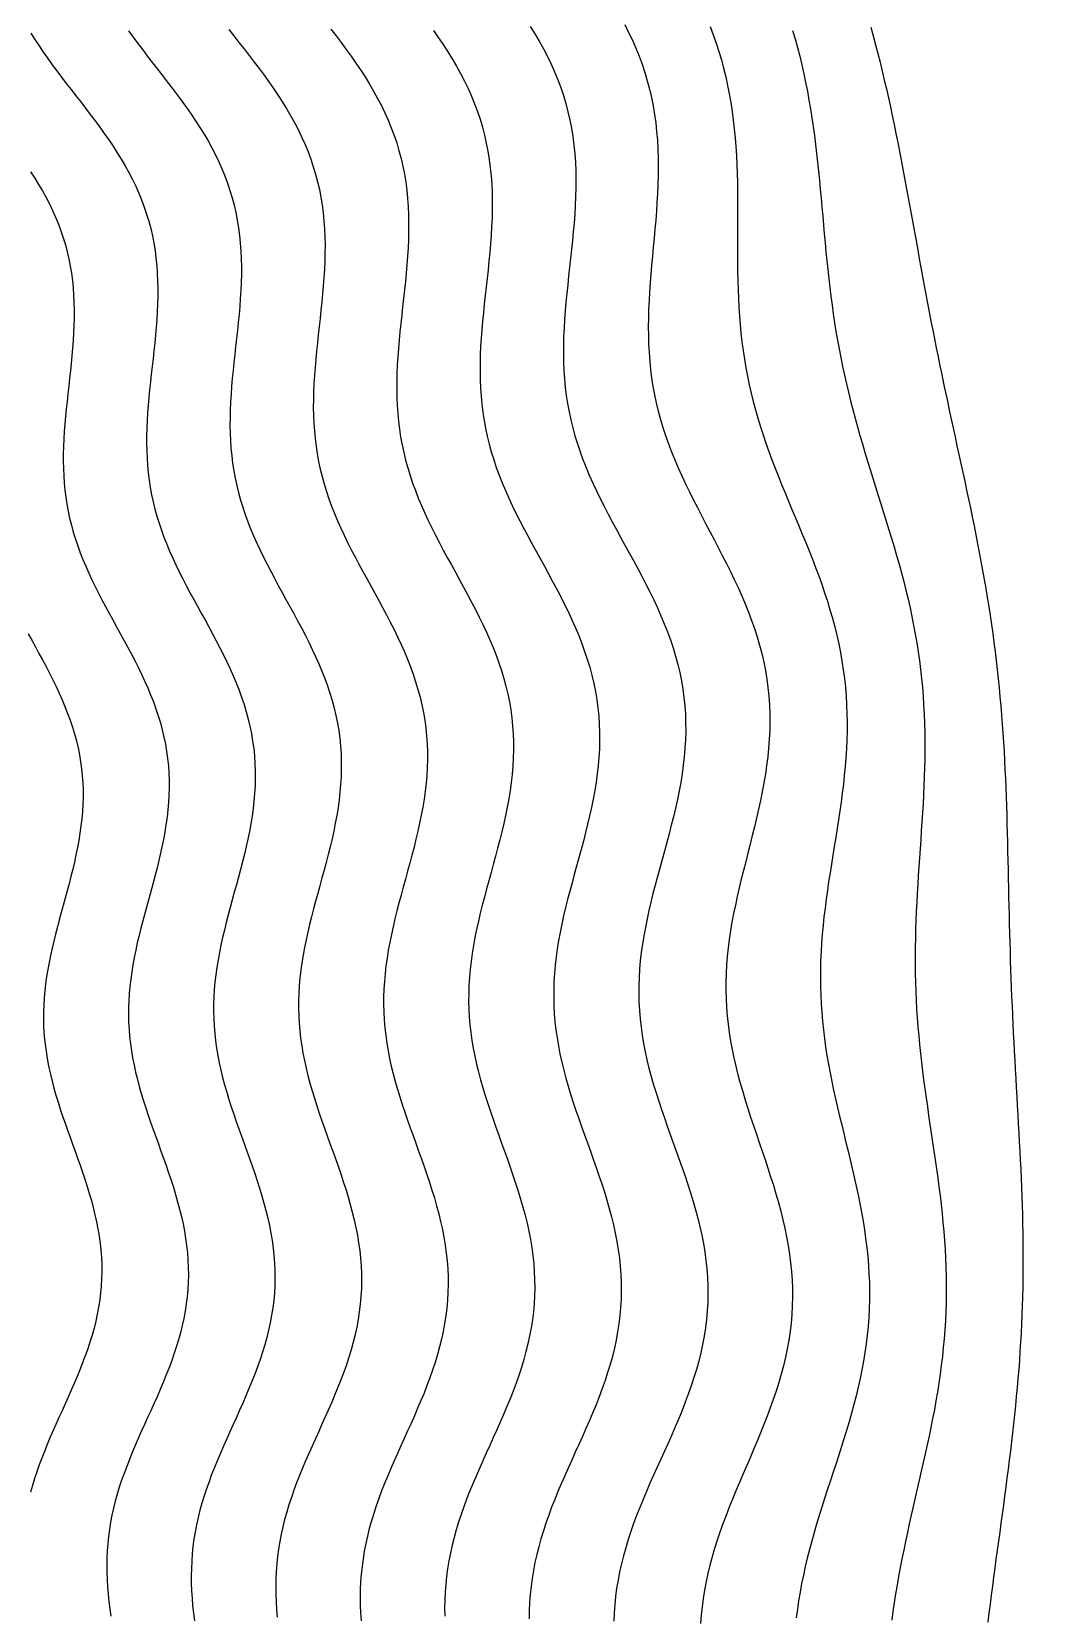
# Model space of a CAD drawing. Header units: millimetres. Extents: x -17.8 to 17.8, y -17.8 to 17.8.
# Drawn here: x 11.85 to 15.58, y -1.73 to 4.17 of the extents above; entities that cross this region are included whole.
import ezdxf

# ---------------------------------------------------------------- set-up
doc = ezdxf.new("R2010")
doc.units = ezdxf.units.MM
doc.layers.add('DOKU', color=8, linetype='Continuous')
doc.layers.add('KESIM', color=1, linetype='Continuous')

msp = doc.modelspace()

# ---------------------------------------------------------------- linework, layer by layer
at = {"layer": 'DOKU'}
for points in [[(13.7062, 4.1904), (13.7232, 4.1629), (13.7395, 4.1351), (13.755, 4.1071), (13.7697, 4.0788), (13.7835, 4.0502), (13.7964, 4.0213), (13.8084, 3.9921), (13.8194, 3.9626), (13.8294, 3.9329), (13.8384, 3.9028), (13.8464, 3.8725), (13.8534, 3.8419), (13.8595, 3.811), (13.8645, 3.7799), (13.8686, 3.7485), (13.8717, 3.7169), (13.874, 3.6851), (13.8754, 3.6531), (13.876, 3.6209), (13.8759, 3.5886), (13.8751, 3.5561), (13.8737, 3.5235), (13.8717, 3.4908), (13.8693, 3.458), (13.8664, 3.4252), (13.8633, 3.3923), (13.8598, 3.3595), (13.8563, 3.3266), (13.8526, 3.2938), (13.849, 3.261), (13.8454, 3.2283), (13.842, 3.1957), (13.8389, 3.1632), (13.8361, 3.1308), (13.8337, 3.0985), (13.8317, 3.0664), (13.8303, 3.0345), (13.8295, 3.0027), (13.8294, 2.9711), (13.83, 2.9396), (13.8313, 2.9084), (13.8334, 2.8774), (13.8364, 2.8465), (13.8402, 2.8158), (13.8448, 2.7853), (13.8504, 2.755), (13.8569, 2.7249), (13.8642, 2.6949), (13.8724, 2.6651), (13.8815, 2.6355), (13.8914, 2.606), (13.9022, 2.5766), (13.9137, 2.5474), (13.9259, 2.5182), (13.9388, 2.4892), (13.9523, 2.4602), (13.9664, 2.4312), (13.981, 2.4024), (13.996, 2.3735), (14.0113, 2.3447), (14.0269, 2.3159), (14.0427, 2.287), (14.0586, 2.2581), (14.0746, 2.2292), (14.0904, 2.2002), (14.1062, 2.1711), (14.1217, 2.142), (14.1369, 2.1128), (14.1517, 2.0834), (14.166, 2.054), (14.1798, 2.0244), (14.193, 1.9947), (14.2054, 1.9649), (14.2172, 1.9349), (14.2281, 1.9048), (14.2382, 1.8745), (14.2474, 1.8441), (14.2556, 1.8135), (14.2629, 1.7829), (14.2691, 1.752), (14.2744, 1.7211), (14.2786, 1.69), (14.2818, 1.6588), (14.2839, 1.6274), (14.285, 1.596), (14.2851, 1.5645), (14.2842, 1.5328), (14.2824, 1.5011), (14.2797, 1.4694), (14.2761, 1.4375), (14.2716, 1.4056), (14.2665, 1.3737), (14.2606, 1.3417), (14.2541, 1.3098), (14.247, 1.2778), (14.2395, 1.2458), (14.2315, 1.2138), (14.2233, 1.1819), (14.2147, 1.1499), (14.2061, 1.118), (14.1973, 1.0862), (14.1886, 1.0544), (14.18, 1.0227), (14.1715, 0.991), (14.1633, 0.9594), (14.1555, 0.9278), (14.1481, 0.8963), (14.1411, 0.8649), (14.1348, 0.8336), (14.129, 0.8023), (14.1239, 0.7711), (14.1196, 0.74), (14.116, 0.7089), (14.1132, 0.6779), (14.1113, 0.647), (14.1103, 0.6161), (14.1101, 0.5852), (14.1109, 0.5544), (14.1125, 0.5236), (14.1151, 0.4929), (14.1186, 0.4622), (14.1229, 0.4315), (14.1281, 0.4008), (14.1341, 0.3701), (14.1409, 0.3394), (14.1484, 0.3087), (14.1566, 0.278), (14.1654, 0.2473), (14.1748, 0.2165), (14.1847, 0.1857), (14.195, 0.1548), (14.2056, 0.124), (14.2165, 0.093), (14.2276, 0.0621), (14.2388, 0.0311), (14.25, 0), (14.2611, -0.0311), (14.2721, -0.0623), (14.2829, -0.0935), (14.2933, -0.1247), (14.3033, -0.156), (14.3129, -0.1874), (14.3219, -0.2187), (14.3303, -0.2501), (14.3379, -0.2816), (14.3448, -0.313), (14.3509, -0.3445), (14.3561, -0.3759), (14.3605, -0.4074), (14.3638, -0.4389), (14.3662, -0.4703), (14.3675, -0.5017), (14.3679, -0.5331), (14.3672, -0.5645), (14.3654, -0.5958), (14.3626, -0.6271), (14.3588, -0.6583), (14.354, -0.6895), (14.3482, -0.7206), (14.3414, -0.7516), (14.3337, -0.7826), (14.3252, -0.8134), (14.3158, -0.8442), (14.3057, -0.875), (14.2949, -0.9056), (14.2835, -0.9362), (14.2715, -0.9667), (14.259, -0.9971), (14.2462, -1.0274), (14.233, -1.0577), (14.2196, -1.0879), (14.2061, -1.118), (14.1925, -1.1481), (14.1789, -1.1782), (14.1654, -1.2082), (14.1521, -1.2381), (14.139, -1.2681), (14.1264, -1.298), (14.1141, -1.328), (14.1023, -1.3579), (14.0911, -1.3879), (14.0806, -1.4178), (14.0706, -1.4479), (14.0615, -1.4779), (14.0531, -1.508), (14.0455, -1.5382), (14.0388, -1.5685), (14.0329, -1.5988), (14.0279, -1.6293), (14.0239, -1.6598), (14.0207, -1.6905), (14.0184, -1.7212), (14.017, -1.7521)], [(14.0579, 4.1975), (14.0725, 4.1685), (14.0864, 4.1392), (14.0993, 4.1096), (14.1114, 4.0797), (14.1225, 4.0496), (14.1326, 4.0191), (14.1418, 3.9884), (14.15, 3.9574), (14.1573, 3.9262), (14.1636, 3.8946), (14.1689, 3.8629), (14.1733, 3.8309), (14.1768, 3.7987), (14.1795, 3.7662), (14.1813, 3.7336), (14.1824, 3.7008), (14.1828, 3.6679), (14.1824, 3.6348), (14.1815, 3.6017), (14.1801, 3.5684), (14.1782, 3.535), (14.1759, 3.5016), (14.1733, 3.4682), (14.1704, 3.4347), (14.1674, 3.4013), (14.1643, 3.3679), (14.1613, 3.3345), (14.1583, 3.3012), (14.1554, 3.268), (14.1528, 3.2349), (14.1505, 3.2019), (14.1486, 3.1691), (14.1471, 3.1363), (14.1462, 3.1038), (14.1458, 3.0714), (14.1461, 3.0391), (14.147, 3.007), (14.1487, 2.9751), (14.1511, 2.9434), (14.1543, 2.9119), (14.1583, 2.8805), (14.1632, 2.8494), (14.1689, 2.8184), (14.1755, 2.7875), (14.1829, 2.7569), (14.1912, 2.7264), (14.2003, 2.696), (14.2102, 2.6658), (14.2209, 2.6357), (14.2323, 2.6057), (14.2444, 2.5758), (14.2571, 2.546), (14.2705, 2.5163), (14.2844, 2.4866), (14.2987, 2.457), (14.3135, 2.4274), (14.3285, 2.3978), (14.3439, 2.3682), (14.3594, 2.3386), (14.375, 2.3089), (14.3906, 2.2793), (14.4062, 2.2495), (14.4216, 2.2197), (14.4368, 2.1898), (14.4517, 2.1598), (14.4663, 2.1297), (14.4803, 2.0995), (14.4939, 2.0692), (14.5068, 2.0388), (14.5191, 2.0082), (14.5306, 1.9775), (14.5414, 1.9467), (14.5514, 1.9157), (14.5605, 1.8846), (14.5686, 1.8534), (14.5758, 1.822), (14.5821, 1.7905), (14.5874, 1.7588), (14.5916, 1.727), (14.5949, 1.6951), (14.5972, 1.6631), (14.5984, 1.631), (14.5987, 1.5988), (14.5981, 1.5665), (14.5965, 1.5342), (14.5941, 1.5017), (14.5908, 1.4692), (14.5867, 1.4367), (14.5819, 1.4041), (14.5764, 1.3715), (14.5704, 1.3388), (14.5637, 1.3062), (14.5566, 1.2735), (14.5491, 1.2409), (14.5413, 1.2083), (14.5333, 1.1757), (14.5251, 1.1431), (14.5168, 1.1106), (14.5086, 1.0782), (14.5004, 1.0458), (14.4924, 1.0134), (14.4846, 0.9811), (14.4772, 0.9489), (14.4702, 0.9167), (14.4636, 0.8846), (14.4576, 0.8526), (14.4521, 0.8207), (14.4473, 0.7888), (14.4432, 0.7569), (14.4399, 0.7252), (14.4373, 0.6935), (14.4356, 0.6618), (14.4346, 0.6302), (14.4346, 0.5987), (14.4354, 0.5672), (14.4371, 0.5357), (14.4396, 0.5042), (14.443, 0.4728), (14.4472, 0.4414), (14.4523, 0.41), (14.4581, 0.3786), (14.4647, 0.3472), (14.472, 0.3158), (14.4799, 0.2843), (14.4884, 0.2529), (14.4975, 0.2214), (14.507, 0.1899), (14.517, 0.1584), (14.5272, 0.1268), (14.5377, 0.0952), (14.5484, 0.0635), (14.5592, 0.0318), (14.57, 0), (14.5807, -0.0318), (14.5913, -0.0637), (14.6016, -0.0956), (14.6117, -0.1275), (14.6213, -0.1595), (14.6305, -0.1915), (14.6391, -0.2236), (14.6471, -0.2557), (14.6545, -0.2878), (14.6611, -0.3199), (14.6669, -0.352), (14.6719, -0.3842), (14.676, -0.4163), (14.6792, -0.4485), (14.6814, -0.4806), (14.6827, -0.5127), (14.6829, -0.5448), (14.6822, -0.5769), (14.6804, -0.6089), (14.6776, -0.6408), (14.6739, -0.6728), (14.6691, -0.7046), (14.6634, -0.7364), (14.6568, -0.7681), (14.6493, -0.7998), (14.641, -0.8314), (14.6319, -0.8629), (14.622, -0.8943), (14.6115, -0.9257), (14.6004, -0.957), (14.5888, -0.9882), (14.5766, -1.0193), (14.5641, -1.0504), (14.5513, -1.0813), (14.5383, -1.1123), (14.5251, -1.1431), (14.5118, -1.174), (14.4986, -1.2047), (14.4854, -1.2355), (14.4725, -1.2662), (14.4598, -1.2969), (14.4474, -1.3275), (14.4354, -1.3582), (14.4239, -1.3889), (14.4129, -1.4196), (14.4026, -1.4503), (14.3929, -1.481), (14.3838, -1.5118), (14.3756, -1.5426), (14.3681, -1.5736), (14.3614, -1.6045), (14.3555, -1.6356), (14.3505, -1.6668), (14.3464, -1.698), (14.3431, -1.7294), (14.3407, -1.7608)], [(14.3767, 4.1904), (14.3881, 4.1597), (14.3988, 4.1288), (14.4088, 4.0977), (14.418, 4.0663), (14.4265, 4.0347), (14.4343, 4.003), (14.4414, 3.971), (14.4477, 3.9389), (14.4533, 3.9066), (14.4583, 3.8741), (14.4626, 3.8415), (14.4663, 3.8087), (14.4694, 3.7757), (14.472, 3.7427), (14.4741, 3.7096), (14.4757, 3.6764), (14.4769, 3.6431), (14.4777, 3.6097), (14.4783, 3.5763), (14.4785, 3.5429), (14.4786, 3.5094), (14.4786, 3.476), (14.4785, 3.4426), (14.4783, 3.4092), (14.4782, 3.3758), (14.4782, 3.3426), (14.4784, 3.3093), (14.4787, 3.2762), (14.4794, 3.2432), (14.4803, 3.2102), (14.4816, 3.1774), (14.4833, 3.1446), (14.4854, 3.112), (14.488, 3.0795), (14.4911, 3.0472), (14.4948, 3.0149), (14.499, 2.9828), (14.5038, 2.9508), (14.5092, 2.919), (14.5152, 2.8872), (14.5218, 2.8556), (14.529, 2.8241), (14.5368, 2.7928), (14.5452, 2.7615), (14.5541, 2.7303), (14.5636, 2.6992), (14.5737, 2.6682), (14.5842, 2.6372), (14.5951, 2.6064), (14.6065, 2.5755), (14.6183, 2.5447), (14.6304, 2.514), (14.6427, 2.4832), (14.6553, 2.4525), (14.668, 2.4217), (14.6809, 2.3909), (14.6938, 2.3601), (14.7067, 2.3293), (14.7195, 2.2984), (14.7322, 2.2675), (14.7448, 2.2365), (14.757, 2.2055), (14.769, 2.1743), (14.7807, 2.1431), (14.7919, 2.1118), (14.8027, 2.0804), (14.8129, 2.0489), (14.8227, 2.0173), (14.8318, 1.9856), (14.8403, 1.9538), (14.8481, 1.9218), (14.8553, 1.8898), (14.8617, 1.8577), (14.8674, 1.8255), (14.8724, 1.7932), (14.8766, 1.7608), (14.8801, 1.7283), (14.8828, 1.6957), (14.8848, 1.663), (14.886, 1.6303), (14.8865, 1.5975), (14.8863, 1.5646), (14.8855, 1.5317), (14.884, 1.4987), (14.882, 1.4657), (14.8793, 1.4327), (14.8762, 1.3997), (14.8726, 1.3666), (14.8685, 1.3335), (14.8642, 1.3004), (14.8595, 1.2674), (14.8545, 1.2343), (14.8494, 1.2013), (14.8441, 1.1683), (14.8388, 1.1353), (14.8334, 1.1023), (14.8281, 1.0694), (14.8229, 1.0365), (14.8178, 1.0037), (14.813, 0.9709), (14.8084, 0.9382), (14.8042, 0.9055), (14.8003, 0.8728), (14.7969, 0.8402), (14.7939, 0.8077), (14.7914, 0.7752), (14.7894, 0.7427), (14.7879, 0.7103), (14.7871, 0.6779), (14.7868, 0.6456), (14.7872, 0.6133), (14.7881, 0.581), (14.7897, 0.5488), (14.7919, 0.5165), (14.7947, 0.4843), (14.7981, 0.4521), (14.8021, 0.4199), (14.8066, 0.3877), (14.8116, 0.3555), (14.8172, 0.3233), (14.8232, 0.2911), (14.8296, 0.2589), (14.8364, 0.2266), (14.8435, 0.1943), (14.8509, 0.162), (14.8585, 0.1297), (14.8663, 0.0973), (14.8742, 0.0649), (14.8821, 0.0325), (14.89, 0), (14.8978, -0.0325), (14.9056, -0.065), (14.9131, -0.0976), (14.9204, -0.1302), (14.9273, -0.1628), (14.9339, -0.1955), (14.9401, -0.2282), (14.9459, -0.2609), (14.9511, -0.2936), (14.9557, -0.3263), (14.9598, -0.3591), (14.9632, -0.3918), (14.966, -0.4246), (14.968, -0.4573), (14.9694, -0.49), (14.97, -0.5228), (14.9698, -0.5555), (14.9689, -0.5881), (14.9672, -0.6208), (14.9648, -0.6534), (14.9617, -0.6859), (14.9578, -0.7185), (14.9531, -0.751), (14.9478, -0.7834), (14.9418, -0.8158), (14.9352, -0.8481), (14.928, -0.8804), (14.9203, -0.9126), (14.912, -0.9447), (14.9033, -0.9768), (14.8941, -1.0088), (14.8846, -1.0408), (14.8748, -1.0728), (14.8647, -1.1046), (14.8545, -1.1365), (14.8441, -1.1683), (14.8337, -1.2), (14.8232, -1.2317), (14.8128, -1.2634), (14.8025, -1.2951), (14.7924, -1.3267), (14.7825, -1.3583), (14.7729, -1.3899), (14.7636, -1.4216), (14.7546, -1.4532), (14.7461, -1.4849), (14.7381, -1.5165), (14.7305, -1.5482), (14.7235, -1.58), (14.717, -1.6118), (14.7111, -1.6436), (14.7058, -1.6755), (14.7011, -1.7075), (14.697, -1.7395)], [(11.8456, 4.1657), (11.8604, 4.1418), (11.8757, 4.1181), (11.8916, 4.0946), (11.908, 4.0712), (11.9248, 4.0479), (11.9419, 4.0247), (11.9594, 4.0015), (11.9771, 3.9784), (11.9949, 3.9553), (12.0129, 3.9322), (12.0309, 3.9091), (12.0488, 3.8859), (12.0666, 3.8626), (12.0843, 3.8392), (12.1017, 3.8156), (12.1187, 3.792), (12.1354, 3.7681), (12.1516, 3.7441), (12.1672, 3.7199), (12.1823, 3.6955), (12.1968, 3.6708), (12.2106, 3.6459), (12.2236, 3.6208), (12.2359, 3.5954), (12.2473, 3.5698), (12.258, 3.5439), (12.2677, 3.5177), (12.2766, 3.4913), (12.2846, 3.4646), (12.2917, 3.4377), (12.298, 3.4105), (12.3033, 3.3831), (12.3078, 3.3555), (12.3114, 3.3276), (12.3142, 3.2996), (12.3162, 3.2713), (12.3175, 3.2429), (12.318, 3.2143), (12.3179, 3.1856), (12.3172, 3.1568), (12.3159, 3.1279), (12.3142, 3.0988), (12.312, 3.0697), (12.3095, 3.0406), (12.3067, 3.0114), (12.3037, 2.9822), (12.3005, 2.9531), (12.2972, 2.9239), (12.294, 2.8949), (12.2908, 2.8658), (12.2878, 2.8369), (12.2851, 2.808), (12.2826, 2.7793), (12.2804, 2.7506), (12.2787, 2.7221), (12.2775, 2.6938), (12.2767, 2.6655), (12.2766, 2.6375), (12.2771, 2.6096), (12.2783, 2.5818), (12.2802, 2.5543), (12.2828, 2.5269), (12.2862, 2.4997), (12.2903, 2.4726), (12.2953, 2.4457), (12.301, 2.4189), (12.3075, 2.3923), (12.3148, 2.3659), (12.3229, 2.3396), (12.3317, 2.3134), (12.3412, 2.2873), (12.3514, 2.2613), (12.3623, 2.2355), (12.3737, 2.2097), (12.3857, 2.1839), (12.3982, 2.1583), (12.4112, 2.1326), (12.4245, 2.107), (12.4381, 2.0814), (12.452, 2.0558), (12.466, 2.0302), (12.4801, 2.0046), (12.4943, 1.9789), (12.5083, 1.9532), (12.5223, 1.9274), (12.5361, 1.9015), (12.5496, 1.8755), (12.5627, 1.8495), (12.5754, 1.8233), (12.5877, 1.7971), (12.5994, 1.7707), (12.6104, 1.7442), (12.6209, 1.7176), (12.6306, 1.6909), (12.6395, 1.664), (12.6477, 1.637), (12.655, 1.6099), (12.6614, 1.5827), (12.667, 1.5553), (12.6716, 1.5278), (12.6754, 1.5002), (12.6782, 1.4725), (12.6801, 1.4447), (12.6811, 1.4168), (12.6812, 1.3888), (12.6804, 1.3607), (12.6788, 1.3326), (12.6763, 1.3044), (12.6731, 1.2761), (12.6692, 1.2478), (12.6646, 1.2195), (12.6594, 1.1911), (12.6536, 1.1627), (12.6474, 1.1343), (12.6407, 1.1059), (12.6336, 1.0775), (12.6263, 1.0492), (12.6187, 1.0208), (12.611, 0.9925), (12.6032, 0.9642), (12.5955, 0.936), (12.5878, 0.9078), (12.5803, 0.8797), (12.5731, 0.8516), (12.5661, 0.8236), (12.5595, 0.7957), (12.5534, 0.7678), (12.5477, 0.74), (12.5426, 0.7122), (12.5381, 0.6845), (12.5342, 0.6569), (12.531, 0.6293), (12.5286, 0.6018), (12.5269, 0.5743), (12.5259, 0.5469), (12.5258, 0.5195), (12.5265, 0.4922), (12.528, 0.4649), (12.5302, 0.4376), (12.5333, 0.4103), (12.5372, 0.383), (12.5418, 0.3558), (12.5471, 0.3286), (12.5531, 0.3013), (12.5598, 0.2741), (12.5671, 0.2468), (12.5749, 0.2195), (12.5832, 0.1922), (12.592, 0.1648), (12.6011, 0.1375), (12.6106, 0.1101), (12.6203, 0.0826), (12.6301, 0.0551), (12.64, 0.0276), (12.65, 0), (12.6599, -0.0276), (12.6696, -0.0553), (12.6792, -0.083), (12.6885, -0.1107), (12.6974, -0.1385), (12.7058, -0.1663), (12.7138, -0.1942), (12.7212, -0.2221), (12.7281, -0.2499), (12.7342, -0.2779), (12.7396, -0.3058), (12.7442, -0.3337), (12.7481, -0.3617), (12.751, -0.3896), (12.7531, -0.4175), (12.7543, -0.4454), (12.7546, -0.4733), (12.754, -0.5011), (12.7525, -0.5289), (12.75, -0.5567), (12.7466, -0.5844), (12.7423, -0.6121), (12.7371, -0.6397), (12.7311, -0.6672), (12.7243, -0.6947), (12.7167, -0.7221), (12.7084, -0.7495), (12.6995, -0.7767), (12.6899, -0.8039), (12.6797, -0.8311), (12.6691, -0.8581), (12.658, -0.8851), (12.6466, -0.9121), (12.6349, -0.9389), (12.623, -0.9657), (12.611, -0.9925), (12.5989, -1.0192), (12.5869, -1.0459), (12.5749, -1.0725), (12.5631, -1.0991), (12.5515, -1.1257), (12.5402, -1.1523), (12.5294, -1.1789), (12.5189, -1.2054), (12.509, -1.232), (12.4996, -1.2586), (12.4908, -1.2853), (12.4826, -1.312), (12.4752, -1.3387), (12.4685, -1.3655), (12.4625, -1.3924), (12.4573, -1.4193), (12.4529, -1.4464), (12.4493, -1.4735), (12.4464, -1.5007), (12.4444, -1.528), (12.4432, -1.5554), (12.4427, -1.5829), (12.443, -1.6105), (12.444, -1.6383), (12.4457, -1.6661), (12.448, -1.6941), (12.451, -1.7222), (12.4544, -1.7504)], [(12.2092, 4.1742), (12.2264, 4.1503), (12.244, 4.1265), (12.2619, 4.1028), (12.28, 4.0791), (12.2983, 4.0554), (12.3168, 4.0317), (12.3352, 4.008), (12.3536, 3.9842), (12.3719, 3.9603), (12.39, 3.9363), (12.4078, 3.9122), (12.4253, 3.8879), (12.4423, 3.8635), (12.459, 3.8388), (12.475, 3.814), (12.4905, 3.789), (12.5053, 3.7637), (12.5194, 3.7382), (12.5328, 3.7124), (12.5454, 3.6864), (12.5572, 3.6601), (12.5681, 3.6335), (12.5781, 3.6067), (12.5872, 3.5796), (12.5954, 3.5523), (12.6027, 3.5247), (12.6091, 3.4968), (12.6145, 3.4687), (12.6191, 3.4404), (12.6228, 3.4118), (12.6257, 3.383), (12.6278, 3.3541), (12.6291, 3.325), (12.6296, 3.2957), (12.6295, 3.2662), (12.6288, 3.2366), (12.6275, 3.207), (12.6257, 3.1772), (12.6235, 3.1474), (12.6209, 3.1175), (12.618, 3.0876), (12.6149, 3.0577), (12.6116, 3.0278), (12.6083, 2.9979), (12.605, 2.9681), (12.6018, 2.9383), (12.5987, 2.9086), (12.5958, 2.879), (12.5933, 2.8496), (12.5911, 2.8202), (12.5893, 2.791), (12.588, 2.7619), (12.5873, 2.733), (12.5872, 2.7042), (12.5877, 2.6756), (12.5889, 2.6472), (12.5908, 2.6189), (12.5935, 2.5908), (12.597, 2.5629), (12.6012, 2.5351), (12.6063, 2.5075), (12.6122, 2.4801), (12.6189, 2.4529), (12.6263, 2.4257), (12.6346, 2.3988), (12.6436, 2.3719), (12.6534, 2.3452), (12.6639, 2.3185), (12.675, 2.292), (12.6868, 2.2656), (12.6991, 2.2392), (12.7119, 2.2129), (12.7251, 2.1866), (12.7388, 2.1603), (12.7527, 2.1341), (12.767, 2.1078), (12.7813, 2.0816), (12.7958, 2.0553), (12.8103, 2.029), (12.8248, 2.0026), (12.8391, 1.9761), (12.8532, 1.9496), (12.867, 1.923), (12.8805, 1.8963), (12.8935, 1.8695), (12.9061, 1.8426), (12.9181, 1.8155), (12.9294, 1.7884), (12.9401, 1.7611), (12.9501, 1.7337), (12.9593, 1.7061), (12.9676, 1.6784), (12.9751, 1.6506), (12.9817, 1.6227), (12.9874, 1.5947), (12.9922, 1.5665), (12.996, 1.5382), (12.9989, 1.5098), (13.0008, 1.4813), (13.0019, 1.4526), (13.0019, 1.4239), (13.0011, 1.3952), (12.9995, 1.3663), (12.997, 1.3374), (12.9937, 1.3084), (12.9897, 1.2794), (12.985, 1.2503), (12.9796, 1.2212), (12.9737, 1.1921), (12.9673, 1.163), (12.9604, 1.1339), (12.9532, 1.1048), (12.9457, 1.0757), (12.9379, 1.0466), (12.93, 1.0176), (12.9221, 0.9886), (12.9141, 0.9597), (12.9063, 0.9308), (12.8986, 0.902), (12.8911, 0.8732), (12.884, 0.8445), (12.8772, 0.8158), (12.8709, 0.7872), (12.8651, 0.7587), (12.8599, 0.7302), (12.8552, 0.7018), (12.8513, 0.6735), (12.848, 0.6452), (12.8455, 0.617), (12.8438, 0.5888), (12.8428, 0.5607), (12.8427, 0.5327), (12.8434, 0.5046), (12.8449, 0.4766), (12.8472, 0.4486), (12.8504, 0.4207), (12.8543, 0.3927), (12.859, 0.3648), (12.8645, 0.3369), (12.8707, 0.3089), (12.8775, 0.281), (12.885, 0.253), (12.893, 0.225), (12.9015, 0.197), (12.9105, 0.169), (12.9199, 0.1409), (12.9296, 0.1128), (12.9395, 0.0847), (12.9496, 0.0565), (12.9598, 0.0283), (12.97, 0), (12.9801, -0.0283), (12.9901, -0.0567), (12.9999, -0.0851), (13.0094, -0.1135), (13.0186, -0.142), (13.0272, -0.1705), (13.0354, -0.1991), (13.043, -0.2277), (13.05, -0.2563), (13.0563, -0.2849), (13.0619, -0.3135), (13.0666, -0.3422), (13.0705, -0.3708), (13.0736, -0.3994), (13.0757, -0.4281), (13.077, -0.4567), (13.0773, -0.4852), (13.0766, -0.5138), (13.075, -0.5423), (13.0725, -0.5708), (13.069, -0.5992), (13.0646, -0.6275), (13.0593, -0.6558), (13.0532, -0.6841), (13.0462, -0.7123), (13.0384, -0.7404), (13.0299, -0.7684), (13.0207, -0.7964), (13.0109, -0.8243), (13.0005, -0.8521), (12.9896, -0.8798), (12.9782, -0.9075), (12.9665, -0.9351), (12.9545, -0.9627), (12.9424, -0.9902), (12.93, -1.0176), (12.9176, -1.045), (12.9053, -1.0723), (12.893, -1.0997), (12.8809, -1.1269), (12.869, -1.1542), (12.8575, -1.1814), (12.8463, -1.2087), (12.8356, -1.2359), (12.8254, -1.2632), (12.8158, -1.2905), (12.8068, -1.3178), (12.7984, -1.3452), (12.7908, -1.3726), (12.7839, -1.4001), (12.7777, -1.4276), (12.7724, -1.4552), (12.7679, -1.4829), (12.7642, -1.5107), (12.7613, -1.5386), (12.7592, -1.5666), (12.758, -1.5947), (12.7575, -1.623), (12.7578, -1.6513), (12.7588, -1.6797), (12.7605, -1.7083), (12.7629, -1.737)], [(12.583, 4.1797), (12.6018, 4.1554), (12.6206, 4.1312), (12.6395, 4.1068), (12.6584, 4.0825), (12.6771, 4.058), (12.6957, 4.0334), (12.7139, 4.0087), (12.7318, 3.9838), (12.7493, 3.9588), (12.7663, 3.9335), (12.7828, 3.9081), (12.7987, 3.8824), (12.8139, 3.8565), (12.8283, 3.8304), (12.842, 3.804), (12.8549, 3.7773), (12.867, 3.7504), (12.8781, 3.7232), (12.8884, 3.6957), (12.8977, 3.6679), (12.9061, 3.6399), (12.9136, 3.6116), (12.9202, 3.5831), (12.9258, 3.5543), (12.9305, 3.5252), (12.9343, 3.496), (12.9372, 3.4665), (12.9393, 3.4368), (12.9406, 3.407), (12.9412, 3.377), (12.9411, 3.3468), (12.9404, 3.3165), (12.939, 3.2861), (12.9372, 3.2556), (12.9349, 3.225), (12.9323, 3.1944), (12.9293, 3.1638), (12.9261, 3.1331), (12.9228, 3.1025), (12.9194, 3.0719), (12.916, 3.0413), (12.9127, 3.0108), (12.9095, 2.9804), (12.9066, 2.9501), (12.904, 2.9199), (12.9017, 2.8898), (12.8999, 2.8598), (12.8986, 2.83), (12.8979, 2.8004), (12.8977, 2.7709), (12.8983, 2.7416), (12.8995, 2.7125), (12.9015, 2.6835), (12.9042, 2.6547), (12.9078, 2.6261), (12.9121, 2.5977), (12.9173, 2.5694), (12.9233, 2.5413), (12.9302, 2.5134), (12.9379, 2.4856), (12.9463, 2.4579), (12.9556, 2.4304), (12.9656, 2.403), (12.9763, 2.3758), (12.9877, 2.3486), (12.9998, 2.3215), (13.0124, 2.2944), (13.0255, 2.2675), (13.0391, 2.2405), (13.0531, 2.2136), (13.0674, 2.1867), (13.0819, 2.1598), (13.0967, 2.1329), (13.1115, 2.106), (13.1264, 2.079), (13.1412, 2.052), (13.1559, 2.0249), (13.1703, 1.9977), (13.1845, 1.9704), (13.1983, 1.9431), (13.2117, 1.9156), (13.2245, 1.888), (13.2368, 1.8603), (13.2484, 1.8325), (13.2594, 1.8045), (13.2696, 1.7764), (13.279, 1.7482), (13.2876, 1.7199), (13.2952, 1.6914), (13.302, 1.6627), (13.3079, 1.634), (13.3127, 1.6051), (13.3167, 1.5761), (13.3196, 1.547), (13.3216, 1.5178), (13.3226, 1.4885), (13.3227, 1.4591), (13.3219, 1.4296), (13.3202, 1.4), (13.3177, 1.3704), (13.3143, 1.3407), (13.3102, 1.3109), (13.3053, 1.2812), (13.2999, 1.2514), (13.2938, 1.2215), (13.2872, 1.1917), (13.2802, 1.1619), (13.2728, 1.132), (13.2651, 1.1022), (13.2571, 1.0725), (13.249, 1.0427), (13.2409, 1.013), (13.2327, 0.9834), (13.2247, 0.9538), (13.2168, 0.9242), (13.2092, 0.8947), (13.2019, 0.8653), (13.1949, 0.8359), (13.1885, 0.8066), (13.1825, 0.7774), (13.1771, 0.7483), (13.1724, 0.7192), (13.1683, 0.6901), (13.165, 0.6612), (13.1624, 0.6322), (13.1606, 0.6034), (13.1597, 0.5746), (13.1595, 0.5458), (13.1602, 0.5171), (13.1618, 0.4884), (13.1642, 0.4597), (13.1674, 0.4311), (13.1715, 0.4024), (13.1763, 0.3738), (13.1819, 0.3452), (13.1882, 0.3166), (13.1952, 0.2879), (13.2029, 0.2593), (13.2111, 0.2306), (13.2199, 0.2019), (13.2291, 0.1732), (13.2387, 0.1444), (13.2486, 0.1156), (13.2588, 0.0868), (13.2691, 0.0579), (13.2795, 0.029), (13.29, 0), (13.3004, -0.029), (13.3106, -0.0581), (13.3207, -0.0872), (13.3304, -0.1163), (13.3398, -0.1455), (13.3487, -0.1747), (13.357, -0.204), (13.3648, -0.2333), (13.372, -0.2626), (13.3784, -0.2919), (13.3841, -0.3213), (13.389, -0.3506), (13.393, -0.3799), (13.3961, -0.4093), (13.3984, -0.4386), (13.3996, -0.4679), (13.3999, -0.4972), (13.3993, -0.5265), (13.3976, -0.5557), (13.395, -0.5848), (13.3915, -0.614), (13.387, -0.643), (13.3815, -0.672), (13.3752, -0.701), (13.3681, -0.7298), (13.3601, -0.7586), (13.3514, -0.7874), (13.342, -0.816), (13.3319, -0.8446), (13.3212, -0.8731), (13.3101, -0.9016), (13.2984, -0.9299), (13.2864, -0.9582), (13.2742, -0.9864), (13.2617, -1.0146), (13.249, -1.0427), (13.2363, -1.0708), (13.2237, -1.0988), (13.2111, -1.1268), (13.1987, -1.1547), (13.1865, -1.1827), (13.1747, -1.2106), (13.1633, -1.2385), (13.1523, -1.2664), (13.1418, -1.2944), (13.132, -1.3223), (13.1227, -1.3503), (13.1142, -1.3784), (13.1063, -1.4064), (13.0993, -1.4346), (13.093, -1.4628), (13.0875, -1.4911), (13.0829, -1.5195), (13.0791, -1.548), (13.0761, -1.5766), (13.074, -1.6053), (13.0727, -1.6341), (13.0722, -1.663), (13.0725, -1.692), (13.0736, -1.7212), (13.0754, -1.7504)], [(12.9632, 4.1807), (12.9824, 4.1557), (13.0013, 4.1305), (13.02, 4.1052), (13.0384, 4.0797), (13.0563, 4.0541), (13.0737, 4.0283), (13.0906, 4.0022), (13.1068, 3.9759), (13.1224, 3.9494), (13.1372, 3.9226), (13.1512, 3.8956), (13.1644, 3.8683), (13.1768, 3.8407), (13.1882, 3.8128), (13.1987, 3.7847), (13.2083, 3.7563), (13.2169, 3.7276), (13.2246, 3.6986), (13.2313, 3.6694), (13.237, 3.6399), (13.2418, 3.6101), (13.2457, 3.5802), (13.2487, 3.55), (13.2509, 3.5196), (13.2522, 3.489), (13.2528, 3.4583), (13.2527, 3.4274), (13.252, 3.3964), (13.2506, 3.3652), (13.2487, 3.334), (13.2464, 3.3027), (13.2437, 3.2713), (13.2406, 3.24), (13.2374, 3.2086), (13.234, 3.1772), (13.2305, 3.1458), (13.227, 3.1145), (13.2236, 3.0833), (13.2204, 3.0522), (13.2174, 3.0211), (13.2147, 2.9902), (13.2124, 2.9594), (13.2105, 2.9287), (13.2092, 2.8982), (13.2084, 2.8678), (13.2083, 2.8376), (13.2088, 2.8076), (13.2101, 2.7778), (13.2121, 2.7481), (13.2149, 2.7186), (13.2186, 2.6893), (13.223, 2.6602), (13.2284, 2.6313), (13.2345, 2.6025), (13.2415, 2.5739), (13.2494, 2.5454), (13.2581, 2.5171), (13.2675, 2.4889), (13.2778, 2.4609), (13.2888, 2.433), (13.3005, 2.4051), (13.3128, 2.3774), (13.3257, 2.3497), (13.3391, 2.3221), (13.3531, 2.2945), (13.3674, 2.2669), (13.382, 2.2394), (13.3969, 2.2118), (13.412, 2.1843), (13.4272, 2.1567), (13.4424, 2.1291), (13.4576, 2.1014), (13.4726, 2.0736), (13.4874, 2.0458), (13.5019, 2.0179), (13.5161, 1.9899), (13.5298, 1.9617), (13.5429, 1.9335), (13.5555, 1.9051), (13.5674, 1.8766), (13.5787, 1.848), (13.5891, 1.8192), (13.5987, 1.7903), (13.6075, 1.7613), (13.6154, 1.7321), (13.6223, 1.7028), (13.6283, 1.6733), (13.6333, 1.6438), (13.6373, 1.6141), (13.6403, 1.5843), (13.6424, 1.5544), (13.6434, 1.5243), (13.6435, 1.4942), (13.6427, 1.464), (13.6409, 1.4337), (13.6383, 1.4034), (13.6349, 1.373), (13.6307, 1.3425), (13.6257, 1.312), (13.6201, 1.2815), (13.6139, 1.2509), (13.6071, 1.2204), (13.5999, 1.1898), (13.5924, 1.1593), (13.5845, 1.1288), (13.5763, 1.0983), (13.568, 1.0678), (13.5597, 1.0374), (13.5514, 1.007), (13.5431, 0.9767), (13.5351, 0.9465), (13.5272, 0.9163), (13.5197, 0.8861), (13.5127, 0.8561), (13.506, 0.8261), (13.4999, 0.7961), (13.4944, 0.7663), (13.4896, 0.7365), (13.4854, 0.7067), (13.482, 0.6771), (13.4794, 0.6475), (13.4775, 0.6179), (13.4765, 0.5884), (13.4764, 0.5589), (13.4771, 0.5295), (13.4787, 0.5001), (13.4812, 0.4708), (13.4845, 0.4414), (13.4886, 0.4121), (13.4936, 0.3828), (13.4993, 0.3535), (13.5058, 0.3242), (13.513, 0.2949), (13.5208, 0.2655), (13.5292, 0.2362), (13.5382, 0.2068), (13.5476, 0.1773), (13.5574, 0.1479), (13.5676, 0.1184), (13.578, 0.0889), (13.5886, 0.0593), (13.5993, 0.0297), (13.61, 0), (13.6206, -0.0297), (13.6311, -0.0595), (13.6414, -0.0893), (13.6514, -0.1191), (13.661, -0.149), (13.6701, -0.179), (13.6787, -0.2089), (13.6867, -0.2389), (13.694, -0.2689), (13.7006, -0.2989), (13.7064, -0.329), (13.7114, -0.359), (13.7155, -0.3891), (13.7187, -0.4191), (13.721, -0.4492), (13.7223, -0.4792), (13.7226, -0.5092), (13.7219, -0.5391), (13.7202, -0.5691), (13.7176, -0.5989), (13.7139, -0.6287), (13.7093, -0.6585), (13.7037, -0.6882), (13.6973, -0.7178), (13.69, -0.7474), (13.6818, -0.7769), (13.6729, -0.8063), (13.6632, -0.8357), (13.6529, -0.8649), (13.642, -0.8941), (13.6305, -0.9233), (13.6186, -0.9523), (13.6064, -0.9813), (13.5938, -1.0102), (13.581, -1.039), (13.568, -1.0678), (13.555, -1.0966), (13.5421, -1.1253), (13.5292, -1.1539), (13.5165, -1.1825), (13.504, -1.2111), (13.4919, -1.2397), (13.4802, -1.2683), (13.469, -1.2969), (13.4583, -1.3255), (13.4482, -1.3542), (13.4387, -1.3828), (13.4299, -1.4115), (13.4219, -1.4403), (13.4147, -1.4691), (13.4083, -1.4981), (13.4027, -1.527), (13.3979, -1.5561), (13.394, -1.5853), (13.391, -1.6146), (13.3888, -1.6439), (13.3875, -1.6734), (13.387, -1.703), (13.3873, -1.7328)], [(13.345, 4.1757), (13.3633, 4.1494), (13.3811, 4.123), (13.3984, 4.0963), (13.415, 4.0694), (13.4309, 4.0423), (13.4461, 4.0148), (13.4605, 3.9872), (13.474, 3.9592), (13.4866, 3.931), (13.4983, 3.9025), (13.5091, 3.8737), (13.5188, 3.8446), (13.5277, 3.8152), (13.5355, 3.7855), (13.5423, 3.7556), (13.5482, 3.7254), (13.5531, 3.695), (13.5571, 3.6643), (13.5602, 3.6335), (13.5624, 3.6023), (13.5638, 3.5711), (13.5644, 3.5396), (13.5643, 3.508), (13.5635, 3.4762), (13.5621, 3.4443), (13.5602, 3.4124), (13.5578, 3.3803), (13.555, 3.3483), (13.5519, 3.3161), (13.5486, 3.284), (13.5451, 3.2519), (13.5415, 3.2198), (13.538, 3.1878), (13.5345, 3.1558), (13.5312, 3.1239), (13.5281, 3.0921), (13.5254, 3.0605), (13.523, 3.0289), (13.5211, 2.9976), (13.5198, 2.9663), (13.519, 2.9353), (13.5188, 2.9044), (13.5194, 2.8736), (13.5207, 2.8431), (13.5228, 2.8127), (13.5256, 2.7826), (13.5294, 2.7526), (13.5339, 2.7228), (13.5394, 2.6931), (13.5457, 2.6637), (13.5529, 2.6344), (13.5609, 2.6053), (13.5698, 2.5763), (13.5795, 2.5475), (13.59, 2.5188), (13.6012, 2.4902), (13.6132, 2.4617), (13.6258, 2.4333), (13.639, 2.4049), (13.6528, 2.3767), (13.667, 2.3484), (13.6817, 2.3202), (13.6967, 2.292), (13.7119, 2.2638), (13.7274, 2.2356), (13.7429, 2.2074), (13.7585, 2.1791), (13.774, 2.1508), (13.7894, 2.1224), (13.8045, 2.0939), (13.8194, 2.0653), (13.8339, 2.0366), (13.8479, 2.0078), (13.8614, 1.9789), (13.8742, 1.9499), (13.8864, 1.9207), (13.8979, 1.8914), (13.9086, 1.862), (13.9185, 1.8324), (13.9274, 1.8027), (13.9355, 1.7728), (13.9426, 1.7428), (13.9487, 1.7127), (13.9538, 1.6824), (13.9579, 1.652), (13.961, 1.6215), (13.9631, 1.5909), (13.9642, 1.5602), (13.9643, 1.5293), (13.9635, 1.4984), (13.9617, 1.4674), (13.959, 1.4364), (13.9555, 1.4052), (13.9511, 1.3741), (13.9461, 1.3429), (13.9403, 1.3116), (13.934, 1.2804), (13.9271, 1.2491), (13.9197, 1.2178), (13.9119, 1.1866), (13.9039, 1.1553), (13.8955, 1.1241), (13.8871, 1.0929), (13.8785, 1.0618), (13.87, 1.0307), (13.8616, 0.9997), (13.8533, 0.9687), (13.8453, 0.9378), (13.8376, 0.907), (13.8304, 0.8762), (13.8236, 0.8455), (13.8173, 0.8149), (13.8117, 0.7843), (13.8067, 0.7538), (13.8025, 0.7234), (13.799, 0.693), (13.7963, 0.6627), (13.7944, 0.6324), (13.7934, 0.6022), (13.7932, 0.5721), (13.794, 0.542), (13.7956, 0.5119), (13.7981, 0.4818), (13.8015, 0.4518), (13.8057, 0.4218), (13.8108, 0.3918), (13.8167, 0.3618), (13.8233, 0.3318), (13.8307, 0.3018), (13.8387, 0.2718), (13.8473, 0.2417), (13.8565, 0.2116), (13.8661, 0.1815), (13.8762, 0.1514), (13.8866, 0.1212), (13.8973, 0.091), (13.9081, 0.0607), (13.919, 0.0304), (13.93, 0), (13.9409, -0.0304), (13.9516, -0.0609), (13.9621, -0.0914), (13.9723, -0.1219), (13.9822, -0.1525), (13.9915, -0.1832), (14.0003, -0.2138), (14.0085, -0.2445), (14.0159, -0.2752), (14.0227, -0.306), (14.0287, -0.3367), (14.0338, -0.3675), (14.038, -0.3982), (14.0413, -0.429), (14.0436, -0.4597), (14.0449, -0.4905), (14.0452, -0.5212), (14.0445, -0.5518), (14.0428, -0.5824), (14.0401, -0.613), (14.0364, -0.6435), (14.0316, -0.674), (14.0259, -0.7044), (14.0193, -0.7347), (14.0118, -0.765), (14.0035, -0.7952), (13.9943, -0.8253), (13.9845, -0.8553), (13.9739, -0.8853), (13.9627, -0.9152), (13.951, -0.945), (13.9388, -0.9747), (13.9263, -1.0044), (13.9134, -1.0339), (13.9003, -1.0635), (13.8871, -1.0929), (13.8737, -1.1223), (13.8605, -1.1517), (13.8473, -1.181), (13.8343, -1.2103), (13.8215, -1.2396), (13.8091, -1.2689), (13.7972, -1.2981), (13.7857, -1.3274), (13.7747, -1.3567), (13.7644, -1.386), (13.7547, -1.4153), (13.7457, -1.4447), (13.7375, -1.4742), (13.7301, -1.5037), (13.7235, -1.5333), (13.7178, -1.5629), (13.7129, -1.5927), (13.7089, -1.6226), (13.7058, -1.6525), (13.7036, -1.6826), (13.7023, -1.7128), (13.7018, -1.7431)], [(14.6835, 4.1758), (14.6927, 4.1438), (14.7015, 4.1117), (14.7099, 4.0794), (14.7177, 4.047), (14.7251, 4.0145), (14.732, 3.9819), (14.7385, 3.9492), (14.7445, 3.9163), (14.7502, 3.8834), (14.7554, 3.8504), (14.7603, 3.8173), (14.7649, 3.7841), (14.7691, 3.7509), (14.773, 3.7176), (14.7767, 3.6843), (14.7802, 3.6509), (14.7835, 3.6175), (14.7867, 3.5841), (14.7897, 3.5507), (14.7927, 3.5173), (14.7957, 3.4839), (14.7986, 3.4505), (14.8015, 3.4172), (14.8046, 3.3839), (14.8077, 3.3506), (14.811, 3.3174), (14.8144, 3.2843), (14.818, 3.2512), (14.8218, 3.2181), (14.8259, 3.1852), (14.8303, 3.1523), (14.8349, 3.1194), (14.8399, 3.0867), (14.8451, 3.054), (14.8507, 3.0214), (14.8566, 2.9889), (14.8629, 2.9564), (14.8695, 2.924), (14.8765, 2.8917), (14.8838, 2.8594), (14.8915, 2.8272), (14.8994, 2.7951), (14.9077, 2.763), (14.9163, 2.7309), (14.9251, 2.6989), (14.9342, 2.6669), (14.9435, 2.6349), (14.9531, 2.603), (14.9628, 2.5711), (14.9726, 2.5391), (14.9825, 2.5072), (14.9926, 2.4753), (15.0026, 2.4433), (15.0127, 2.4114), (15.0227, 2.3794), (15.0327, 2.3473), (15.0426, 2.3153), (15.0523, 2.2832), (15.0618, 2.251), (15.0712, 2.2188), (15.0803, 2.1865), (15.0891, 2.1542), (15.0976, 2.1218), (15.1057, 2.0894), (15.1135, 2.0569), (15.1209, 2.0243), (15.1279, 1.9916), (15.1344, 1.9589), (15.1405, 1.9261), (15.1461, 1.8933), (15.1513, 1.8603), (15.1559, 1.8274), (15.1601, 1.7943), (15.1637, 1.7612), (15.1669, 1.7281), (15.1696, 1.6948), (15.1718, 1.6616), (15.1735, 1.6283), (15.1748, 1.5949), (15.1757, 1.5616), (15.1761, 1.5282), (15.1761, 1.4947), (15.1757, 1.4613), (15.175, 1.4278), (15.174, 1.3943), (15.1727, 1.3608), (15.1712, 1.3273), (15.1694, 1.2938), (15.1674, 1.2603), (15.1653, 1.2268), (15.1631, 1.1934), (15.1608, 1.1599), (15.1585, 1.1265), (15.1562, 1.0931), (15.1539, 1.0597), (15.1517, 1.0263), (15.1495, 0.993), (15.1476, 0.9596), (15.1458, 0.9264), (15.1442, 0.8931), (15.1428, 0.8599), (15.1417, 0.8267), (15.1408, 0.7935), (15.1403, 0.7603), (15.14, 0.7272), (15.1401, 0.6941), (15.1405, 0.661), (15.1413, 0.628), (15.1424, 0.5949), (15.1439, 0.5619), (15.1457, 0.5289), (15.1479, 0.4959), (15.1504, 0.4629), (15.1532, 0.4299), (15.1564, 0.3969), (15.1598, 0.3639), (15.1636, 0.3309), (15.1676, 0.2979), (15.1718, 0.2648), (15.1762, 0.2318), (15.1808, 0.1987), (15.1855, 0.1657), (15.1903, 0.1326), (15.1952, 0.0995), (15.2001, 0.0663), (15.2051, 0.0332), (15.21, 0), (15.2148, -0.0332), (15.2196, -0.0664), (15.2241, -0.0996), (15.2285, -0.1329), (15.2327, -0.1662), (15.2366, -0.1995), (15.2403, -0.2328), (15.2436, -0.2661), (15.2466, -0.2994), (15.2492, -0.3327), (15.2514, -0.3661), (15.2532, -0.3994), (15.2545, -0.4328), (15.2554, -0.4661), (15.2558, -0.4994), (15.2557, -0.5327), (15.2552, -0.566), (15.2541, -0.5993), (15.2526, -0.6326), (15.2505, -0.6659), (15.248, -0.6991), (15.2449, -0.7323), (15.2415, -0.7654), (15.2375, -0.7986), (15.2331, -0.8317), (15.2283, -0.8647), (15.2231, -0.8978), (15.2175, -0.9307), (15.2116, -0.9637), (15.2053, -0.9966), (15.1988, -1.0295), (15.192, -1.0623), (15.185, -1.0951), (15.1779, -1.1279), (15.1705, -1.1607), (15.1631, -1.1934), (15.1556, -1.226), (15.1481, -1.2587), (15.1406, -1.2913), (15.1331, -1.324), (15.1257, -1.3566), (15.1184, -1.3892), (15.1112, -1.4218), (15.1042, -1.4544), (15.0974, -1.487), (15.0909, -1.5196), (15.0846, -1.5522), (15.0785, -1.5848), (15.0728, -1.6175), (15.0674, -1.6501), (15.0623, -1.6829), (15.0575, -1.7156), (15.0531, -1.7484)], [(14.9751, 4.1882), (14.984, 4.1554), (14.9926, 4.1226), (15.0011, 4.0898), (15.0093, 4.0569), (15.0174, 4.0239), (15.0252, 3.9909), (15.0329, 3.9578), (15.0404, 3.9247), (15.0477, 3.8916), (15.0548, 3.8584), (15.0618, 3.8252), (15.0686, 3.792), (15.0753, 3.7587), (15.0818, 3.7254), (15.0883, 3.6921), (15.0946, 3.6587), (15.1009, 3.6254), (15.1071, 3.5921), (15.1132, 3.5587), (15.1193, 3.5253), (15.1254, 3.492), (15.1314, 3.4586), (15.1374, 3.4252), (15.1434, 3.3919), (15.1495, 3.3586), (15.1555, 3.3252), (15.1616, 3.2919), (15.1677, 3.2586), (15.1739, 3.2253), (15.1801, 3.192), (15.1864, 3.1588), (15.1927, 3.1255), (15.1991, 3.0923), (15.2056, 3.0591), (15.2122, 3.0259), (15.2188, 2.9927), (15.2255, 2.9595), (15.2323, 2.9264), (15.2392, 2.8932), (15.2461, 2.8601), (15.2531, 2.827), (15.2601, 2.7939), (15.2672, 2.7608), (15.2744, 2.7277), (15.2815, 2.6945), (15.2887, 2.6614), (15.2959, 2.6283), (15.3031, 2.5952), (15.3103, 2.5621), (15.3175, 2.5289), (15.3247, 2.4958), (15.3318, 2.4626), (15.3388, 2.4294), (15.3458, 2.3962), (15.3527, 2.363), (15.3594, 2.3298), (15.3661, 2.2965), (15.3727, 2.2632), (15.3791, 2.2299), (15.3854, 2.1965), (15.3915, 2.1631), (15.3974, 2.1297), (15.4032, 2.0963), (15.4088, 2.0628), (15.4141, 2.0293), (15.4193, 1.9958), (15.4243, 1.9622), (15.4291, 1.9286), (15.4336, 1.895), (15.4379, 1.8614), (15.442, 1.8277), (15.4459, 1.794), (15.4495, 1.7603), (15.453, 1.7265), (15.4562, 1.6927), (15.4592, 1.6589), (15.462, 1.6251), (15.4646, 1.5913), (15.467, 1.5574), (15.4692, 1.5236), (15.4712, 1.4897), (15.473, 1.4558), (15.4747, 1.4219), (15.4762, 1.388), (15.4777, 1.3541), (15.4789, 1.3202), (15.4801, 1.2863), (15.4812, 1.2524), (15.4821, 1.2185), (15.483, 1.1846), (15.4839, 1.1507), (15.4847, 1.1167), (15.4854, 1.0828), (15.4861, 1.049), (15.4869, 1.0151), (15.4876, 0.9812), (15.4883, 0.9473), (15.4891, 0.9134), (15.4899, 0.8796), (15.4907, 0.8457), (15.4916, 0.8119), (15.4925, 0.778), (15.4935, 0.7442), (15.4946, 0.7104), (15.4957, 0.6766), (15.497, 0.6427), (15.4982, 0.6089), (15.4996, 0.5751), (15.5011, 0.5413), (15.5026, 0.5075), (15.5042, 0.4737), (15.5058, 0.4399), (15.5075, 0.4061), (15.5093, 0.3723), (15.5111, 0.3385), (15.513, 0.3046), (15.5149, 0.2708), (15.5168, 0.237), (15.5188, 0.2032), (15.5207, 0.1693), (15.5226, 0.1355), (15.5245, 0.1016), (15.5264, 0.0677), (15.5282, 0.0339), (15.53, 0), (15.5317, -0.0339), (15.5333, -0.0678), (15.5348, -0.1017), (15.5362, -0.1356), (15.5374, -0.1695), (15.5386, -0.2034), (15.5395, -0.2373), (15.5404, -0.2713), (15.541, -0.3052), (15.5415, -0.3391), (15.5417, -0.373), (15.5418, -0.407), (15.5417, -0.4409), (15.5414, -0.4748), (15.5408, -0.5088), (15.54, -0.5427), (15.539, -0.5766), (15.5378, -0.6105), (15.5364, -0.6444), (15.5347, -0.6783), (15.5328, -0.7121), (15.5307, -0.746), (15.5284, -0.7798), (15.5258, -0.8137), (15.5231, -0.8475), (15.5202, -0.8813), (15.517, -0.9151), (15.5137, -0.9489), (15.5103, -0.9826), (15.5066, -1.0164), (15.5028, -1.0501), (15.4989, -1.0838), (15.4949, -1.1175), (15.4907, -1.1512), (15.4865, -1.1848), (15.4821, -1.2185), (15.4777, -1.2521), (15.4732, -1.2857), (15.4687, -1.3193), (15.4642, -1.3529), (15.4596, -1.3865), (15.455, -1.4201), (15.4504, -1.4537), (15.4458, -1.4873), (15.4413, -1.5208), (15.4368, -1.5544), (15.4323, -1.588), (15.4279, -1.6215), (15.4235, -1.6551), (15.4192, -1.6887), (15.415, -1.7223), (15.4108, -1.7558)], [(11.8442, 3.6494), (11.8595, 3.6258), (11.8742, 3.602), (11.8883, 3.578), (11.9017, 3.5537), (11.9144, 3.5292), (11.9264, 3.5045), (11.9375, 3.4795), (11.9479, 3.4542), (11.9574, 3.4287), (11.9661, 3.403), (11.9739, 3.377), (11.9808, 3.3507), (11.9869, 3.3243), (11.9921, 3.2975), (11.9964, 3.2706), (12, 3.2435), (12.0027, 3.2161), (12.0047, 3.1886), (12.0059, 3.1609), (12.0064, 3.133), (12.0063, 3.105), (12.0056, 3.0769), (12.0044, 3.0487), (12.0027, 3.0204), (12.0006, 2.9921), (11.9981, 2.9637), (11.9954, 2.9352), (11.9924, 2.9068), (11.9893, 2.8784), (11.9862, 2.85), (11.983, 2.8216), (11.9799, 2.7933), (11.977, 2.7651), (11.9743, 2.737), (11.9719, 2.709), (11.9698, 2.681), (11.9681, 2.6533), (11.9669, 2.6256), (11.9662, 2.5981), (11.9661, 2.5708), (11.9666, 2.5436), (11.9677, 2.5165), (11.9695, 2.4897), (11.9721, 2.463), (11.9754, 2.4364), (11.9794, 2.41), (11.9842, 2.3838), (11.9898, 2.3577), (11.9962, 2.3318), (12.0033, 2.306), (12.0112, 2.2804), (12.0198, 2.2549), (12.029, 2.2295), (12.039, 2.2041), (12.0496, 2.1789), (12.0607, 2.1538), (12.0724, 2.1287), (12.0846, 2.1037), (12.0972, 2.0787), (12.1102, 2.0537), (12.1235, 2.0288), (12.137, 2.0038), (12.1506, 1.9789), (12.1644, 1.9539), (12.1782, 1.9288), (12.1919, 1.9038), (12.2055, 1.8786), (12.219, 1.8534), (12.2321, 1.8281), (12.2449, 1.8027), (12.2573, 1.7772), (12.2692, 1.7516), (12.2806, 1.7259), (12.2914, 1.7001), (12.3016, 1.6742), (12.3111, 1.6481), (12.3198, 1.6219), (12.3277, 1.5956), (12.3349, 1.5692), (12.3411, 1.5426), (12.3466, 1.516), (12.3511, 1.4892), (12.3547, 1.4623), (12.3575, 1.4353), (12.3593, 1.4082), (12.3603, 1.381), (12.3604, 1.3537), (12.3596, 1.3263), (12.358, 1.2989), (12.3557, 1.2714), (12.3525, 1.2438), (12.3487, 1.2162), (12.3442, 1.1886), (12.3392, 1.161), (12.3335, 1.1333), (12.3274, 1.1056), (12.3209, 1.0779), (12.314, 1.0503), (12.3069, 1.0226), (12.2995, 0.995), (12.292, 0.9674), (12.2844, 0.9398), (12.2769, 0.9123), (12.2694, 0.8849), (12.2621, 0.8574), (12.255, 0.8301), (12.2482, 0.8028), (12.2418, 0.7756), (12.2358, 0.7484), (12.2303, 0.7213), (12.2253, 0.6942), (12.2209, 0.6672), (12.2171, 0.6403), (12.214, 0.6134), (12.2116, 0.5866), (12.21, 0.5598), (12.2091, 0.5331), (12.209, 0.5064), (12.2096, 0.4797), (12.211, 0.4531), (12.2133, 0.4265), (12.2163, 0.3999), (12.22, 0.3734), (12.2245, 0.3468), (12.2297, 0.3202), (12.2356, 0.2937), (12.2421, 0.2671), (12.2492, 0.2405), (12.2568, 0.2139), (12.2649, 0.1873), (12.2735, 0.1607), (12.2824, 0.134), (12.2916, 0.1073), (12.301, 0.0805), (12.3106, 0.0537), (12.3203, 0.0269), (12.33, 0), (12.3396, -0.0269), (12.3492, -0.0539), (12.3585, -0.0809), (12.3675, -0.1079), (12.3762, -0.135), (12.3844, -0.1621), (12.3922, -0.1893), (12.3994, -0.2164), (12.4061, -0.2436), (12.4121, -0.2708), (12.4173, -0.2981), (12.4218, -0.3253), (12.4256, -0.3525), (12.4285, -0.3797), (12.4305, -0.4069), (12.4317, -0.4341), (12.432, -0.4613), (12.4314, -0.4884), (12.4299, -0.5155), (12.4274, -0.5426), (12.4241, -0.5696), (12.42, -0.5966), (12.4149, -0.6235), (12.4091, -0.6503), (12.4024, -0.6771), (12.395, -0.7038), (12.3869, -0.7305), (12.3782, -0.7571), (12.3689, -0.7836), (12.359, -0.81), (12.3486, -0.8364), (12.3378, -0.8627), (12.3267, -0.889), (12.3153, -0.9152), (12.3037, -0.9413), (12.292, -0.9674), (12.2802, -0.9934), (12.2684, -1.0194), (12.2568, -1.0454), (12.2453, -1.0713), (12.234, -1.0972), (12.223, -1.1231), (12.2124, -1.149), (12.2022, -1.1749), (12.1925, -1.2009), (12.1834, -1.2268), (12.1748, -1.2528), (12.1669, -1.2788), (12.1596, -1.3049), (12.1531, -1.331), (12.1472, -1.3572), (12.1422, -1.3834), (12.1379, -1.4098), (12.1343, -1.4362), (12.1316, -1.4627), (12.1296, -1.4893), (12.1284, -1.516), (12.128, -1.5429), (12.1283, -1.5698), (12.1292, -1.5968), (12.1309, -1.624), (12.1331, -1.6512), (12.136, -1.6786), (12.1394, -1.7061), (12.1432, -1.7336)], [(11.8353, 1.9275), (11.8487, 1.9032), (11.8621, 1.8788), (11.8755, 1.8543), (11.8888, 1.8299), (11.9018, 1.8053), (11.9146, 1.7807), (11.9271, 1.7559), (11.9392, 1.7311), (11.9508, 1.7062), (11.9619, 1.6811), (11.9724, 1.656), (11.9823, 1.6307), (11.9916, 1.6053), (12.0001, 1.5798), (12.0078, 1.5542), (12.0147, 1.5285), (12.0209, 1.5026), (12.0261, 1.4766), (12.0305, 1.4505), (12.0341, 1.4243), (12.0368, 1.398), (12.0386, 1.3716), (12.0395, 1.3451), (12.0396, 1.3185), (12.0388, 1.2919), (12.0373, 1.2652), (12.035, 1.2384), (12.032, 1.2116), (12.0282, 1.1847), (12.0239, 1.1578), (12.0189, 1.1308), (12.0134, 1.1039), (12.0075, 1.0769), (12.0011, 1.05), (11.9944, 1.023), (11.9875, 0.9961), (11.9803, 0.9692), (11.973, 0.9423), (11.9656, 0.9155), (11.9583, 0.8887), (11.951, 0.8619), (11.9439, 0.8352), (11.937, 0.8085), (11.9304, 0.782), (11.9241, 0.7554), (11.9182, 0.729), (11.9129, 0.7025), (11.908, 0.6762), (11.9037, 0.6499), (11.9001, 0.6237), (11.897, 0.5975), (11.8947, 0.5713), (11.8931, 0.5453), (11.8922, 0.5192), (11.8921, 0.4932), (11.8927, 0.4673), (11.8941, 0.4413), (11.8963, 0.4154), (11.8992, 0.3895), (11.9029, 0.3637), (11.9072, 0.3378), (11.9123, 0.3119), (11.918, 0.2861), (11.9244, 0.2602), (11.9313, 0.2343), (11.9387, 0.2084), (11.9466, 0.1825), (11.9549, 0.1565), (11.9636, 0.1305), (11.9726, 0.1045), (11.9818, 0.0784), (11.9911, 0.0523), (12.0006, 0.0262), (12.01, 0), (12.0194, -0.0262), (12.0287, -0.0525), (12.0377, -0.0788), (12.0465, -0.1051), (12.055, -0.1315), (12.063, -0.1579), (12.0706, -0.1844), (12.0776, -0.2108), (12.0841, -0.2373), (12.0899, -0.2638), (12.0951, -0.2903), (12.0995, -0.3168), (12.1031, -0.3434), (12.1059, -0.3699), (12.1079, -0.3964), (12.1091, -0.4229), (12.1093, -0.4493), (12.1087, -0.4758), (12.1073, -0.5022), (12.1049, -0.5285), (12.1017, -0.5548), (12.0976, -0.5811), (12.0927, -0.6073), (12.087, -0.6335), (12.0806, -0.6595), (12.0734, -0.6856), (12.0655, -0.7115), (12.0569, -0.7374), (12.0478, -0.7633), (12.0382, -0.789), (12.0281, -0.8147), (12.0176, -0.8404), (12.0068, -0.8659), (11.9957, -0.8914), (11.9844, -0.9169), (11.973, -0.9423), (11.9615, -0.9677), (11.95, -0.993), (11.9387, -1.0183), (11.9275, -1.0435), (11.9165, -1.0688), (11.9058, -1.094), (11.8955, -1.1192), (11.8855, -1.1444), (11.8761, -1.1697), (11.8672, -1.195), (11.8588, -1.2203), (11.8511, -1.2456), (11.844, -1.271)]]:
    msp.add_lwpolyline(points, dxfattribs=at)
at = {"layer": 'KESIM'}
msp.add_circle((0, 0), 17.8, dxfattribs=at)

doc.saveas('drawing.dxf')
